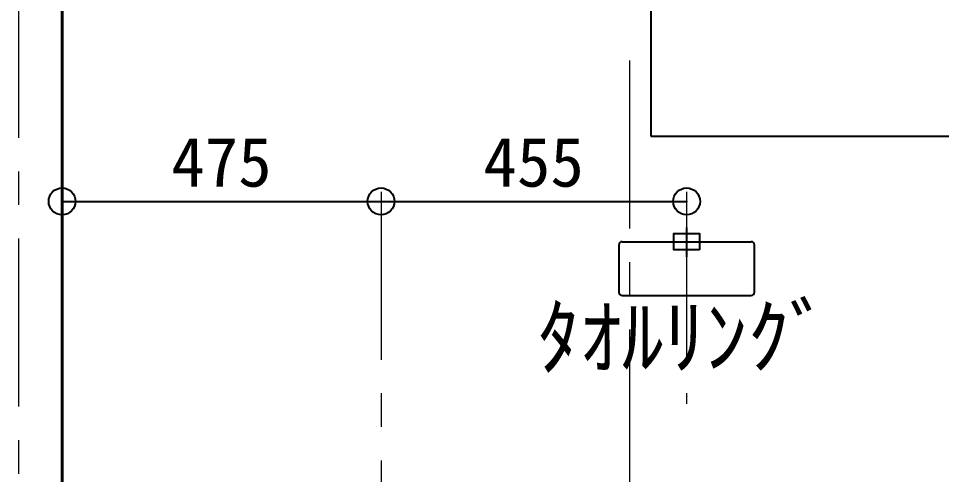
# Model space of a CAD drawing. Units: millimetres at full size, sheet at 1:50. Extents: x -31113 to 29332, y -20209 to 31249.
# Drawn here: x 16630 to 18005, y -4343 to -3664 of the extents above; entities that cross this region are included whole.
import ezdxf
from ezdxf.enums import TextEntityAlignment as Align

# ---------------------------------------------------------------- set-up
doc = ezdxf.new("R2010")
doc.units = ezdxf.units.MM
doc.header["$LTSCALE"] = 50
doc.header["$PDMODE"] = 32
doc.header["$PDSIZE"] = 40
doc.linetypes.add('CHAIN1', pattern=[8, 5, -1, 1, -1])
for name, color, linetype, lineweight in [('B-1_通り芯・通り番号', 1, 'CHAIN1', 18), ('B-3_仕上線(黄)', 3, 'Continuous', 40), ('B-A_文字', 7, 'Continuous', 25), ('B-F_寸法・方位', 7, 'Continuous', 25)]:
    doc.layers.add(name, color=color, linetype=linetype, lineweight=lineweight)
doc.styles.add('ＭＳ ゴシック', font='')
doc.styles.get('ＭＳ ゴシック').set_extended_font_data('MS Gothic')

msp = doc.modelspace()

# ---------------------------------------------------------------- linework, layer by layer
at = {"layer": 'B-1_通り芯・通り番号'}
for p, q in [((16630.23, -2391.96), (16630.23, -6146.71)), ((16630.23, -2391.96), (16630.23, -6146.71)), ((17540.23, -3727.23), (17540.23, -5168.71)), ((17170.23, -3922.28), (17170.23, -4998.02)), ((17625.23, -3922.28), (17625.23, -4238.11))]:
    msp.add_line(p, q, dxfattribs=at)
at = {"layer": 'B-3_仕上線(黄)', "color": 7, "lineweight": 25}
for p, q in [((17572.15, -3632.42), (17572.15, -3839.56)), ((17572.15, -3839.56), (18385.23, -3839.56))]:
    msp.add_line(p, q, dxfattribs=at)
at = {"layer": 'B-3_仕上線(黄)'}
msp.add_lwpolyline([(17105.1, -3196.71), (16695.23, -3196.71), (16695.23, -5396.71)], dxfattribs=at)
at = {"layer": 'B-F_寸法・方位'}
for p, q in [((16695.23, -3936.73), (17170.23, -3936.73)), ((17170.23, -3936.73), (17625.23, -3936.73)), ((17625.23, -3975.71), (17625.23, -4019.1)), ((17529.23, -3996.71), (17721.23, -3996.71)), ((17524.23, -4001.71), (17524.23, -4071.71)), ((17726.23, -4071.71), (17726.23, -4001.71)), ((17529.23, -4076.71), (17721.23, -4076.71))]:
    msp.add_line(p, q, dxfattribs=at)
msp.add_lwpolyline([(17644.23, -4008.71), (17606.23, -4008.71), (17606.23, -3984.71), (17644.23, -3984.71)], close=True, dxfattribs=at)
for centre, start, end in [((17529.23, -4001.71), 90, 180), ((17721.23, -4001.71), 0, 90), ((17529.23, -4071.71), 180, 270), ((17721.23, -4071.71), 270, 0)]:
    msp.add_arc(centre, 5, start, end, dxfattribs=at)
for p in [(16695.23, -3936.73), (17170.23, -3936.73), (17625.23, -3936.73)]:
    msp.add_point(p, dxfattribs=at)

# ---------------------------------------------------------------- texts
at = {"layer": 'B-A_文字', "style": 'ＭＳ ゴシック'}
msp.add_text('ﾀｵﾙﾘﾝｸﾞ', height=91.64, dxfattribs=at).set_placement((17403.41, -4211.42), align=Align.BOTTOM_LEFT)
at = {"layer": 'B-F_寸法・方位', "style": 'ＭＳ ゴシック'}
for s, p in [('475', (16857.73, -3936.73)), ('455', (17322.73, -3936.73))]:
    msp.add_text(s, height=73.31, dxfattribs=at).set_placement(p, align=Align.BOTTOM_LEFT)

doc.saveas('drawing.dxf')
